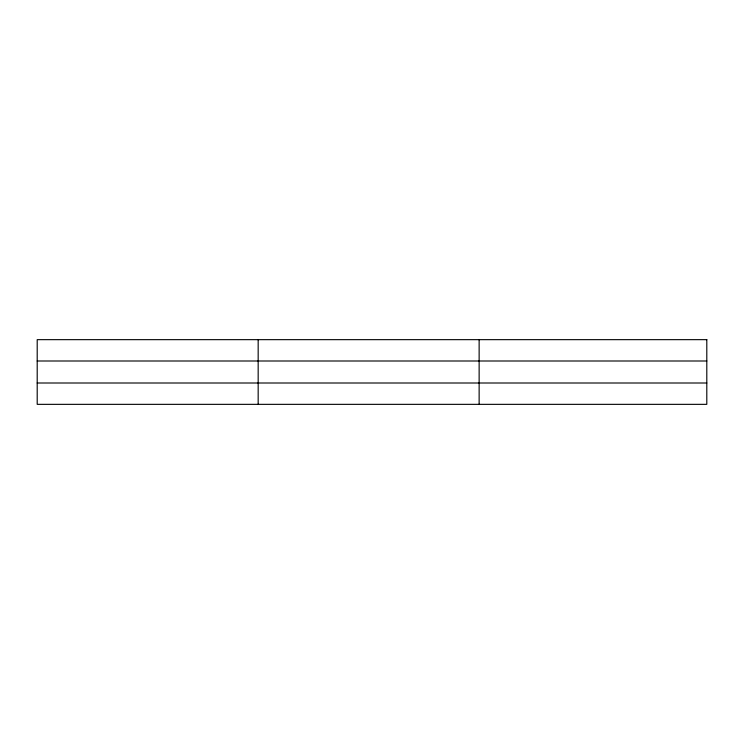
<?xml version="1.0" encoding="UTF-8"?>
<svg xmlns="http://www.w3.org/2000/svg" width="744" height="744" viewBox="0 0 744 744"><rect width="100%" height="100%" fill="white"/><g stroke="black" fill="none" stroke-linecap="round" stroke-linejoin="round"><path stroke-width="1.12" d="M258.168 339.655L258.168 404.345M479.136 339.655L479.136 404.345M37.2 360.998L706.8 360.998M37.2 383.002L706.8 383.002M706.8 339.655L706.8 404.345L37.2 404.345L37.2 339.655L706.8 339.655"/></g></svg>
